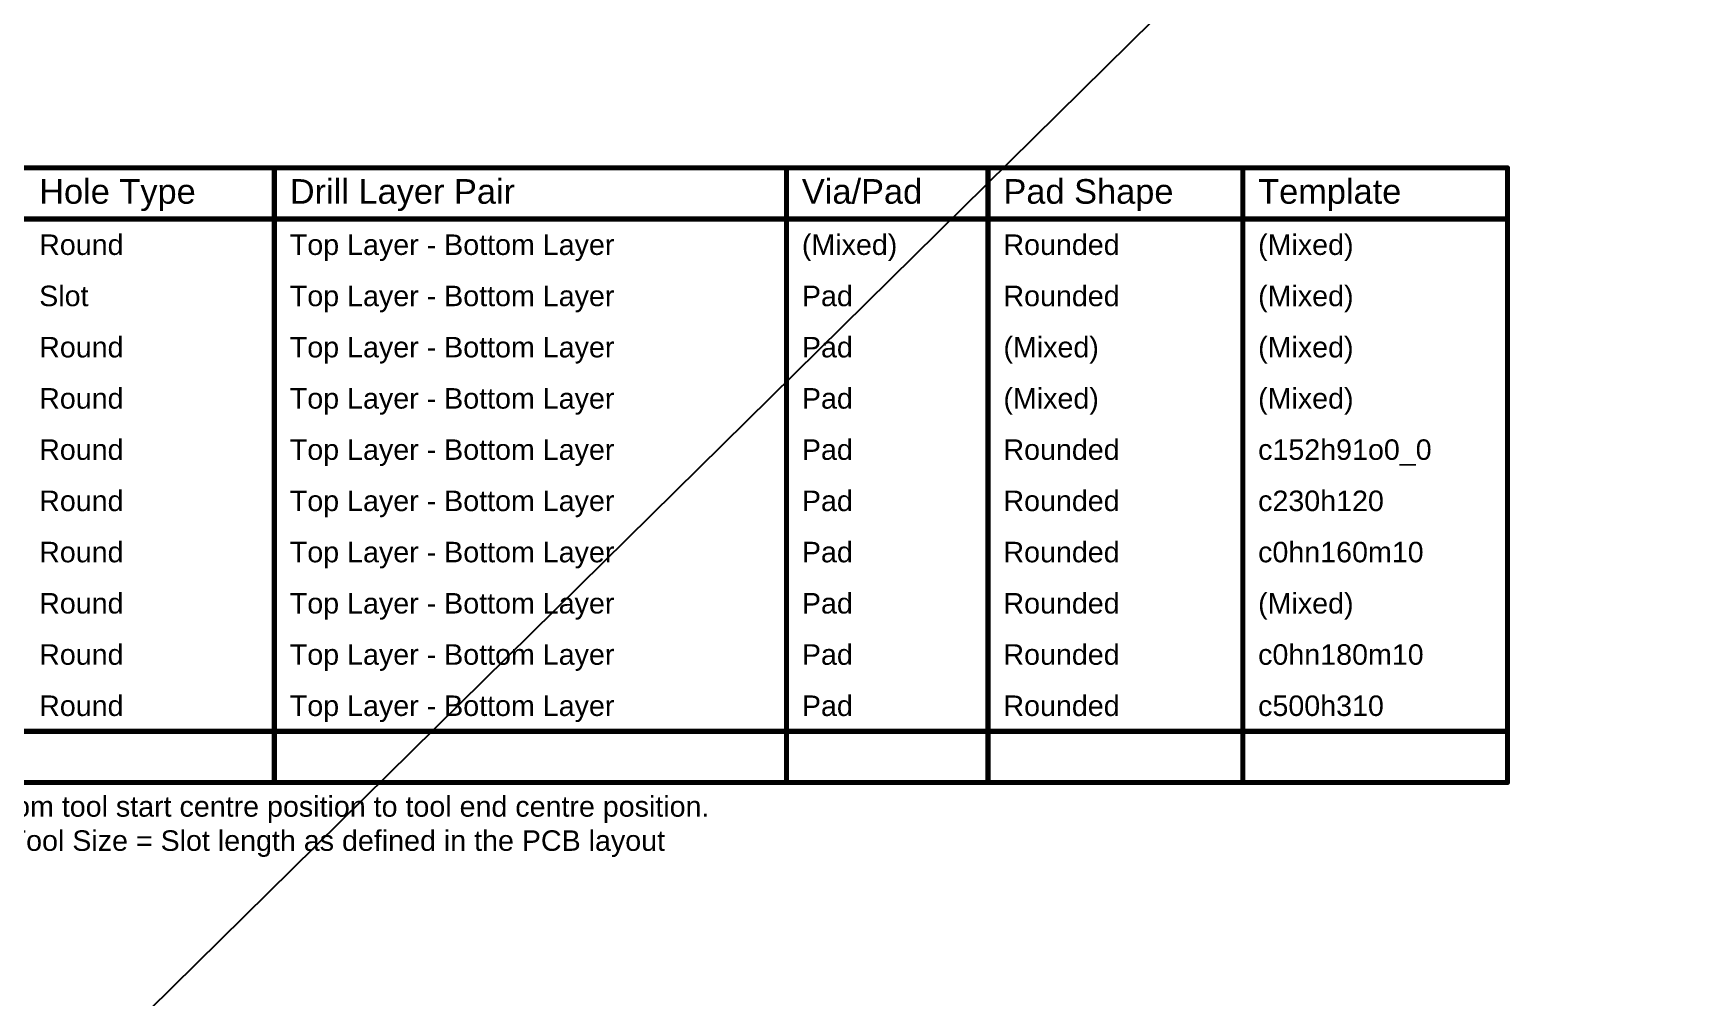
# Model space of a CAD drawing. Header units: inches. Extents: x -18 to 5357, y -8 to 5291.
# Drawn here: x 70.3 to 194.4, y 86.3 to 157.9 of the extents above; entities that cross this region are included whole.
import ezdxf

# ---------------------------------------------------------------- set-up
doc = ezdxf.new("R2010")
doc.units = ezdxf.units.IN
doc.layers.add('Drill Drawing', color=1, linetype='Continuous')
doc.layers.add('Top Solder', color=216, linetype='Continuous')
doc.styles.add('Arial', font='', dxfattribs={"height": 0.2})
doc.styles.get('Arial').set_extended_font_data('Arial')

# ---------------------------------------------------------------- blocks, each defined once
blk = doc.blocks.new('14_VSON__4_3__21')
at = {"layer": 'Top Solder'}
blk.add_line((-0.87, -2.28), (-5350.82, -5279.07), dxfattribs=at)

msp = doc.modelspace()

# ---------------------------------------------------------------- linework, layer by layer
at = {"layer": 'Drill Drawing'}
for points in [[(-1.46, 147.93, 0.381, 0.381, 0), (179.9, 147.93, 0.381, 0.381, 0)], [(88.2, 102.21, 0.381, 0.381, 0), (88.2, 147.93, 0.381, 0.381, 0)], [(126.29, 102.21, 0.381, 0.381, 0), (126.29, 147.93, 0.381, 0.381, 0)], [(141.27, 102.21, 0.381, 0.381, 0), (141.27, 147.93, 0.381, 0.381, 0)], [(160.22, 102.21, 0.381, 0.381, 0), (160.22, 147.93, 0.381, 0.381, 0)], [(179.9, 102.21, 0.381, 0.381, 0), (179.9, 147.93, 0.381, 0.381, 0)], [(-1.46, 144.12, 0.381, 0.381, 0), (179.9, 144.12, 0.381, 0.381, 0)], [(-1.46, 106.02, 0.381, 0.381, 0), (179.9, 106.02, 0.381, 0.381, 0)], [(-1.46, 102.21, 0.381, 0.381, 0), (179.9, 102.21, 0.381, 0.381, 0)]]:
    msp.add_lwpolyline(points, format="xyseb", dxfattribs=at)
for points in [[(88.11, 147.93, 0.191, 0.191, 1), (88.3, 147.93, 0.191, 0.191, 1)], [(126.2, 147.93, 0.191, 0.191, 1), (126.39, 147.93, 0.191, 0.191, 1)], [(141.18, 147.93, 0.191, 0.191, 1), (141.37, 147.93, 0.191, 0.191, 1)], [(160.12, 147.93, 0.191, 0.191, 1), (160.31, 147.93, 0.191, 0.191, 1)], [(179.8, 147.93, 0.191, 0.191, 1), (179.99, 147.93, 0.191, 0.191, 1)], [(179.8, 147.93, 0.191, 0.191, 1), (179.99, 147.93, 0.191, 0.191, 1)], [(179.8, 144.12, 0.191, 0.191, 1), (179.99, 144.12, 0.191, 0.191, 1)], [(179.8, 106.02, 0.191, 0.191, 1), (179.99, 106.02, 0.191, 0.191, 1)], [(88.11, 102.21, 0.191, 0.191, 1), (88.3, 102.21, 0.191, 0.191, 1)], [(126.2, 102.21, 0.191, 0.191, 1), (126.39, 102.21, 0.191, 0.191, 1)], [(141.18, 102.21, 0.191, 0.191, 1), (141.37, 102.21, 0.191, 0.191, 1)], [(160.12, 102.21, 0.191, 0.191, 1), (160.31, 102.21, 0.191, 0.191, 1)], [(179.8, 102.21, 0.191, 0.191, 1), (179.99, 102.21, 0.191, 0.191, 1)], [(179.8, 102.21, 0.191, 0.191, 1), (179.99, 102.21, 0.191, 0.191, 1)]]:
    msp.add_lwpolyline(points, format="xyseb", close=True, dxfattribs=at)

# ---------------------------------------------------------------- block references
at = {"rotation": 180}
msp.add_blockref('14_VSON__4_3__21', (6.4, 12.37), dxfattribs=at)

# ---------------------------------------------------------------- texts
at = {"layer": 'Drill Drawing', "style": 'Arial'}
for s, height, p in [('Hole Type', 1.829, (70.71, 145.26)), ('Drill Layer Pair', 1.8288, (89.35, 145.26)), ('Via/Pad', 1.829, (127.43, 145.26)), ('Pad Shape', 1.829, (142.42, 145.26)), ('Template', 1.829, (161.36, 145.26)), ('Round', 1.524, (70.71, 141.45)), ('Top Layer - Bottom Layer', 1.524, (89.35, 141.45)), ('(Mixed)', 1.524, (127.43, 141.45)), ('Rounded', 1.524, (142.42, 141.45)), ('(Mixed)', 1.524, (161.36, 141.45)), ('Slot', 1.524, (70.71, 137.64)), ('Top Layer - Bottom Layer', 1.524, (89.35, 137.64)), ('Pad', 1.524, (127.43, 137.64)), ('Rounded', 1.524, (142.42, 137.64)), ('(Mixed)', 1.524, (161.36, 137.64)), ('Round', 1.524, (70.71, 133.83)), ('Top Layer - Bottom Layer', 1.524, (89.35, 133.83)), ('Pad', 1.524, (127.43, 133.83)), ('(Mixed)', 1.524, (142.42, 133.83)), ('(Mixed)', 1.524, (161.36, 133.83)), ('Round', 1.524, (70.71, 130.02)), ('Pad', 1.524, (127.43, 130.02)), ('(Mixed)', 1.524, (142.42, 130.02)), ('(Mixed)', 1.524, (161.36, 130.02)), ('Top Layer - Bottom Layer', 1.524, (89.35, 130.02)), ('Round', 1.524, (70.71, 126.21)), ('Top Layer - Bottom Layer', 1.524, (89.35, 126.21)), ('Pad', 1.524, (127.43, 126.21)), ('Rounded', 1.524, (142.42, 126.21)), ('c152h91o0_0', 1.524, (161.36, 126.21)), ('Round', 1.524, (70.71, 122.4)), ('Top Layer - Bottom Layer', 1.524, (89.35, 122.4)), ('Pad', 1.524, (127.43, 122.4)), ('Rounded', 1.524, (142.42, 122.4)), ('c230h120', 1.524, (161.36, 122.4)), ('Round', 1.524, (70.71, 118.59)), ('Top Layer - Bottom Layer', 1.524, (89.35, 118.59)), ('Pad', 1.524, (127.43, 118.59)), ('Rounded', 1.524, (142.42, 118.59)), ('c0hn160m10', 1.524, (161.36, 118.59)), ('Round', 1.524, (70.71, 114.78)), ('Top Layer - Bottom Layer', 1.524, (89.35, 114.78)), ('Pad', 1.524, (127.43, 114.78)), ('Rounded', 1.524, (142.42, 114.78)), ('(Mixed)', 1.524, (161.36, 114.78)), ('Round', 1.524, (70.71, 110.97)), ('Top Layer - Bottom Layer', 1.524, (89.35, 110.97)), ('Pad', 1.524, (127.43, 110.97)), ('Rounded', 1.524, (142.42, 110.97)), ('c0hn180m10', 1.524, (161.36, 110.97)), ('Round', 1.524, (70.71, 107.16)), ('Top Layer - Bottom Layer', 1.524, (89.35, 107.16)), ('Pad', 1.524, (127.43, 107.16)), ('Rounded', 1.524, (142.42, 107.16)), ('c500h310', 1.524, (161.36, 107.16)), ('= Calculated from tool start centre position to tool end centre position.', 1.524, (55.06, 99.67)), (' = Routed Path Length + Tool Size = Slot length as defined in the PCB layout', 1.524, (44.65, 97.13))]:
    msp.add_text(s, height=height, dxfattribs=at).set_placement(p)

doc.saveas('drawing.dxf')
